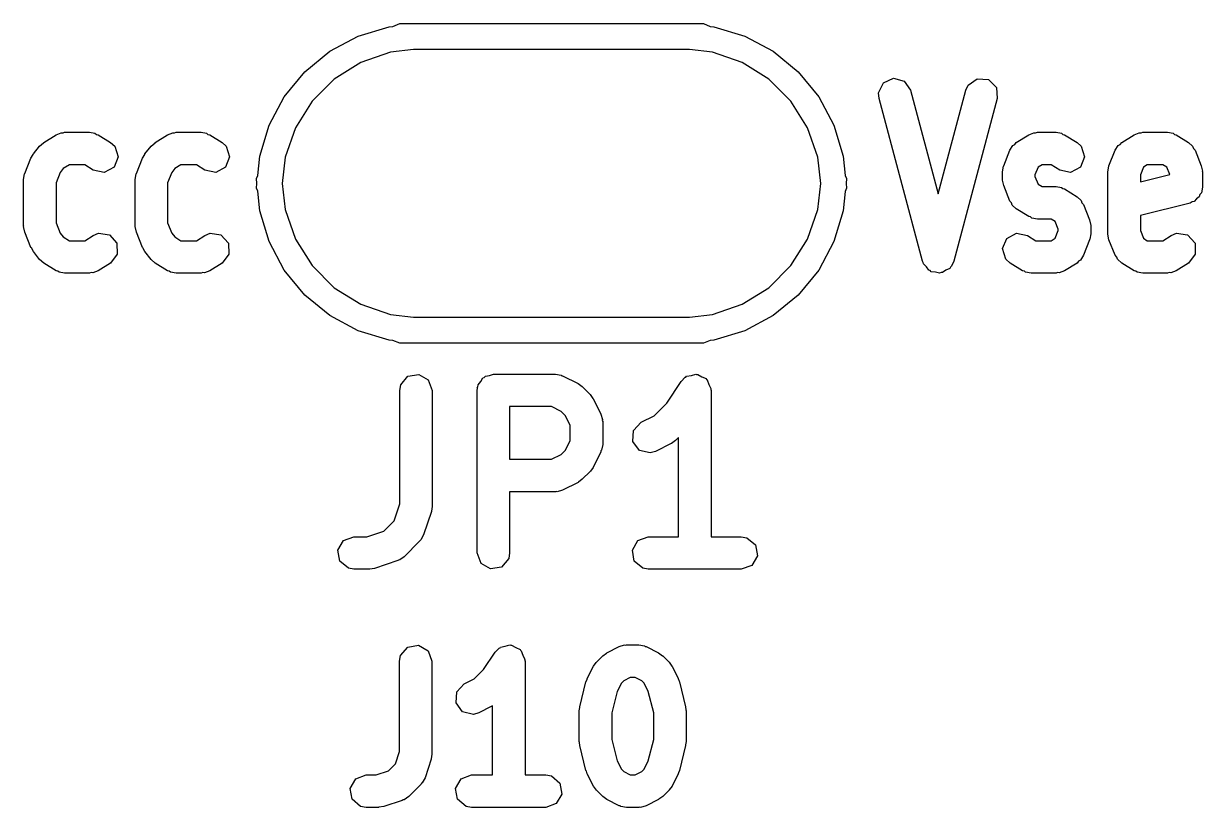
# Model space of a CAD drawing. Extents: x 83.3 to 116.7, y -116.8 to -83.3.
# Drawn here: x 105.71 to 111.14, y -92.81 to -89.19 of the extents above; entities that cross this region are included whole.
import ezdxf

# ---------------------------------------------------------------- set-up
doc = ezdxf.new("R2010")
doc.units = 0
doc.layers.add('BLACK', color=7, linetype='CONTINUOUS')

msp = doc.modelspace()

# ---------------------------------------------------------------- linework, layer by layer
at = {"layer": 'BLACK', "linetype": 'CONTINUOUS'}
for p, q in [((107.249, -89.2471), (107.392, -89.2038)), ((107.392, -89.2038), (107.409, -89.2021)), ((107.409, -89.2021), (107.44, -89.1892)), ((107.44, -89.1892), (107.54, -89.1892)), ((107.54, -89.1892), (107.54, -89.1892)), ((107.54, -89.1892), (107.54, -89.1892)), ((107.54, -89.1892), (108.84, -89.1892)), ((108.84, -89.1892), (108.871, -89.2021)), ((108.871, -89.2021), (108.888, -89.2038)), ((108.888, -89.2038), (109.031, -89.2471)), ((107.118, -89.3173), (107.249, -89.2471)), ((109.031, -89.2471), (109.162, -89.3173)), ((107.003, -89.4118), (107.118, -89.3173)), ((107.397, -89.3213), (107.261, -89.3689)), ((107.504, -89.3092), (107.397, -89.3213)), ((108.776, -89.3092), (107.504, -89.3092)), ((108.883, -89.3213), (108.776, -89.3092)), ((109.019, -89.369), (108.883, -89.3213)), ((109.162, -89.3173), (109.277, -89.4118)), ((107.261, -89.3689), (107.138, -89.4457)), ((109.142, -89.4457), (109.019, -89.369)), ((106.908, -89.527), (107.003, -89.4118)), ((107.138, -89.4457), (107.036, -89.5476)), ((109.244, -89.5477), (109.142, -89.4457)), ((109.277, -89.4118), (109.372, -89.527)), ((109.67, -89.4629), (109.716, -89.4413)), ((109.716, -89.4413), (109.766, -89.4546)), ((109.766, -89.4546), (109.795, -89.4967)), ((110.061, -89.4731), (110.103, -89.4436)), ((110.103, -89.4436), (110.154, -89.448)), ((110.154, -89.448), (110.191, -89.4842)), ((109.648, -89.5094), (109.67, -89.4629)), ((109.65, -89.5353), (109.648, -89.5094)), ((109.795, -89.4967), (109.923, -89.9749)), ((109.923, -89.9749), (110.05, -89.4967)), ((110.05, -89.4967), (110.061, -89.4731)), ((110.191, -89.4842), (110.195, -89.5353)), ((106.838, -89.6584), (106.908, -89.527)), ((107.036, -89.5476), (106.96, -89.6698)), ((109.32, -89.6698), (109.244, -89.5477)), ((109.372, -89.527), (109.442, -89.6584)), ((109.85, -90.2853), (109.65, -89.5353)), ((110.195, -89.5353), (109.995, -90.2853)), ((106.795, -89.801), (106.838, -89.6584)), ((106.96, -89.6698), (106.912, -89.8059)), ((109.368, -89.8059), (109.32, -89.6698)), ((109.442, -89.6584), (109.485, -89.801)), ((105.799, -89.7381), (105.856, -89.7024)), ((105.856, -89.7024), (105.88, -89.6926)), ((105.88, -89.6926), (105.888, -89.6938)), ((105.888, -89.6938), (105.895, -89.691)), ((105.895, -89.691), (106.01, -89.691)), ((106.01, -89.691), (106.035, -89.6955)), ((106.035, -89.6955), (106.042, -89.7007)), ((106.042, -89.7007), (106.05, -89.7024)), ((106.05, -89.7024), (106.107, -89.7381)), ((106.313, -89.7381), (106.37, -89.7024)), ((106.37, -89.7024), (106.394, -89.6926)), ((106.394, -89.6926), (106.402, -89.6938)), ((106.402, -89.6938), (106.41, -89.691)), ((106.41, -89.691), (106.524, -89.691)), ((106.524, -89.691), (106.55, -89.6955)), ((106.55, -89.6955), (106.556, -89.7007)), ((106.556, -89.7007), (106.564, -89.7024)), ((106.564, -89.7024), (106.621, -89.7381)), ((110.283, -89.7381), (110.34, -89.7024)), ((110.34, -89.7024), (110.364, -89.6926)), ((110.364, -89.6926), (110.372, -89.6938)), ((110.372, -89.6938), (110.38, -89.691)), ((110.38, -89.691), (110.466, -89.691)), ((110.466, -89.691), (110.491, -89.6955)), ((110.491, -89.6955), (110.498, -89.7007)), ((110.498, -89.7007), (110.505, -89.7024)), ((110.505, -89.7024), (110.563, -89.7381)), ((110.769, -89.7381), (110.826, -89.7024)), ((110.826, -89.7024), (110.85, -89.6926)), ((110.85, -89.6926), (110.858, -89.6938)), ((110.858, -89.6938), (110.866, -89.691)), ((110.866, -89.691), (110.98, -89.691)), ((110.98, -89.691), (111.006, -89.6955)), ((111.006, -89.6955), (111.012, -89.7007)), ((111.012, -89.7007), (111.02, -89.7024)), ((111.02, -89.7024), (111.077, -89.7381)), ((105.751, -89.7906), (105.78, -89.7549)), ((105.78, -89.7549), (105.798, -89.7387)), ((105.798, -89.7387), (105.799, -89.7381)), ((106.107, -89.7381), (106.126, -89.7556)), ((106.126, -89.7556), (106.142, -89.8043)), ((106.265, -89.7906), (106.294, -89.7549)), ((106.294, -89.7549), (106.312, -89.7387)), ((106.312, -89.7387), (106.313, -89.7381)), ((106.621, -89.7381), (106.64, -89.7556)), ((106.64, -89.7556), (106.656, -89.8043)), ((110.225, -89.8453), (110.253, -89.7739)), ((110.253, -89.7739), (110.267, -89.7517)), ((110.267, -89.7517), (110.276, -89.7466)), ((110.276, -89.7466), (110.283, -89.7381)), ((110.563, -89.7381), (110.582, -89.7556)), ((110.582, -89.7556), (110.598, -89.8043)), ((110.71, -89.8453), (110.739, -89.7739)), ((110.739, -89.7739), (110.753, -89.7517)), ((110.753, -89.7517), (110.762, -89.7466)), ((110.762, -89.7466), (110.769, -89.7381)), ((111.077, -89.7381), (111.096, -89.7556)), ((111.096, -89.7556), (111.1, -89.7658)), ((111.1, -89.7658), (111.107, -89.7739)), ((111.107, -89.7739), (111.135, -89.8453)), ((105.712, -89.881), (105.74, -89.8096)), ((105.74, -89.8096), (105.75, -89.7931)), ((105.75, -89.7931), (105.751, -89.7906)), ((106.142, -89.8043), (106.123, -89.8519)), ((106.226, -89.881), (106.254, -89.8096)), ((106.254, -89.8096), (106.265, -89.7931)), ((106.265, -89.7931), (106.265, -89.7906)), ((106.656, -89.8043), (106.637, -89.8519)), ((106.786, -89.8902), (106.795, -89.801)), ((106.912, -89.8059), (106.898, -89.9268)), ((109.382, -89.9268), (109.368, -89.8059)), ((109.485, -89.801), (109.494, -89.8901)), ((110.598, -89.8043), (110.579, -89.8519)), ((105.706, -89.9089), (105.711, -89.8832)), ((105.711, -89.8832), (105.712, -89.8823)), ((105.712, -89.8823), (105.712, -89.881)), ((105.875, -89.8756), (105.856, -89.9233)), ((105.889, -89.8585), (105.875, -89.8756)), ((105.917, -89.841), (105.889, -89.8585)), ((105.988, -89.841), (105.917, -89.841)), ((106.027, -89.8653), (105.988, -89.841)), ((106.077, -89.876), (106.027, -89.8653)), ((106.123, -89.8519), (106.077, -89.876)), ((106.22, -89.9089), (106.225, -89.8832)), ((106.225, -89.8832), (106.226, -89.8823)), ((106.226, -89.8823), (106.226, -89.881)), ((106.39, -89.8756), (106.37, -89.9233)), ((106.403, -89.8585), (106.39, -89.8756)), ((106.431, -89.841), (106.403, -89.8585)), ((106.503, -89.841), (106.431, -89.841)), ((106.541, -89.8653), (106.503, -89.841)), ((106.592, -89.876), (106.541, -89.8653)), ((106.637, -89.8519), (106.592, -89.876)), ((106.78, -89.9042), (106.786, -89.8902)), ((109.494, -89.8901), (109.5, -89.9042)), ((110.219, -89.8731), (110.224, -89.8475)), ((110.219, -89.9089), (110.219, -89.8731)), ((110.224, -89.8475), (110.225, -89.8465)), ((110.225, -89.8465), (110.225, -89.8453)), ((110.383, -89.8523), (110.369, -89.8876)), ((110.369, -89.8876), (110.369, -89.8944)), ((110.369, -89.8944), (110.383, -89.9297)), ((110.402, -89.841), (110.383, -89.8523)), ((110.444, -89.841), (110.402, -89.841)), ((110.483, -89.8653), (110.444, -89.841)), ((110.533, -89.876), (110.483, -89.8653)), ((110.579, -89.8519), (110.533, -89.876)), ((110.705, -89.8731), (110.71, -89.8475)), ((110.705, -90.1589), (110.705, -89.8731)), ((110.71, -89.8465), (110.71, -89.8453)), ((110.71, -89.8475), (110.71, -89.8465)), ((110.869, -89.8523), (110.855, -89.8876)), ((110.855, -89.9199), (110.99, -89.8862)), ((110.855, -89.8876), (110.855, -89.9199)), ((110.887, -89.841), (110.869, -89.8523)), ((110.958, -89.841), (110.887, -89.841)), ((110.977, -89.8523), (110.958, -89.841)), ((110.99, -89.8862), (110.977, -89.8523)), ((111.135, -89.8453), (111.141, -89.8708)), ((111.141, -89.8708), (111.14, -89.872)), ((111.14, -89.872), (111.141, -89.8731)), ((111.141, -89.8731), (111.141, -89.9446)), ((105.706, -90.1231), (105.706, -89.9089)), ((105.856, -89.9233), (105.856, -90.1087)), ((106.22, -90.1231), (106.22, -89.9089)), ((106.37, -89.9233), (106.37, -90.1087)), ((106.782, -89.9268), (106.78, -89.9042)), ((106.78, -89.9042), (106.78, -89.9042)), ((106.78, -89.9492), (106.782, -89.9268)), ((106.786, -89.9632), (106.78, -89.9492)), ((106.898, -89.9268), (106.912, -90.0475)), ((109.368, -90.0475), (109.382, -89.9268)), ((109.5, -89.9492), (109.494, -89.9633)), ((109.5, -89.9042), (109.498, -89.9268)), ((109.498, -89.9268), (109.5, -89.9492)), ((109.5, -89.9492), (109.5, -89.9492)), ((110.22, -89.91), (110.219, -89.9089)), ((110.219, -89.9112), (110.22, -89.91)), ((110.225, -89.9367), (110.219, -89.9112)), ((110.253, -90.0081), (110.225, -89.9367)), ((110.383, -89.9297), (110.402, -89.941)), ((110.402, -89.941), (110.466, -89.941)), ((110.466, -89.941), (110.491, -89.9455)), ((110.491, -89.9455), (110.498, -89.9507)), ((111.141, -89.9446), (111.136, -89.9702)), ((106.795, -90.0525), (106.786, -89.9632)), ((109.494, -89.9633), (109.485, -90.0525)), ((110.498, -89.9507), (110.505, -89.9524)), ((110.505, -89.9524), (110.563, -89.9881)), ((110.563, -89.9881), (110.582, -90.0056)), ((111.113, -89.9974), (111.103, -90.0095)), ((111.126, -89.9886), (111.113, -89.9974)), ((111.129, -89.9784), (111.126, -89.9886)), ((111.136, -89.9702), (111.129, -89.9784)), ((106.838, -90.1951), (106.795, -90.0525)), ((106.912, -90.0475), (106.96, -90.1837)), ((109.32, -90.1837), (109.368, -90.0475)), ((109.485, -90.0525), (109.442, -90.1951)), ((110.26, -90.0162), (110.253, -90.0081)), ((110.264, -90.0265), (110.26, -90.0162)), ((110.283, -90.0439), (110.264, -90.0265)), ((110.34, -90.0796), (110.283, -90.0439)), ((110.582, -90.0056), (110.585, -90.0158)), ((110.585, -90.0158), (110.592, -90.0239)), ((110.592, -90.0239), (110.621, -90.0953)), ((111.084, -90.0173), (110.855, -90.0746)), ((111.093, -90.0114), (111.084, -90.0173)), ((111.103, -90.0095), (111.093, -90.0114)), ((105.856, -90.1087), (105.875, -90.1564)), ((106.37, -90.1087), (106.39, -90.1564)), ((110.348, -90.0813), (110.34, -90.0796)), ((110.354, -90.0865), (110.348, -90.0813)), ((110.38, -90.091), (110.354, -90.0865)), ((110.444, -90.091), (110.38, -90.091)), ((110.462, -90.1023), (110.444, -90.091)), ((110.476, -90.1376), (110.462, -90.1023)), ((110.621, -90.0953), (110.626, -90.1208)), ((110.855, -90.0746), (110.855, -90.1444)), ((105.707, -90.1243), (105.706, -90.1231)), ((105.706, -90.1255), (105.707, -90.1243)), ((105.712, -90.151), (105.706, -90.1255)), ((105.74, -90.2224), (105.712, -90.151)), ((105.875, -90.1564), (105.889, -90.1735)), ((106.027, -90.1667), (106.051, -90.1569)), ((106.051, -90.1569), (106.102, -90.1641)), ((106.102, -90.1641), (106.136, -90.2022)), ((106.221, -90.1243), (106.22, -90.1231)), ((106.221, -90.1255), (106.221, -90.1243)), ((106.226, -90.151), (106.221, -90.1255)), ((106.254, -90.2224), (106.226, -90.151)), ((106.39, -90.1564), (106.403, -90.1735)), ((106.541, -90.1667), (106.566, -90.1569)), ((106.566, -90.1569), (106.616, -90.1641)), ((106.616, -90.1641), (106.651, -90.2022)), ((110.239, -90.1801), (110.284, -90.156)), ((110.284, -90.156), (110.334, -90.1667)), ((110.462, -90.1797), (110.476, -90.1444)), ((110.476, -90.1444), (110.476, -90.1376)), ((110.626, -90.1589), (110.622, -90.1845)), ((110.626, -90.1208), (110.626, -90.122)), ((110.626, -90.122), (110.626, -90.1231)), ((110.626, -90.1231), (110.626, -90.1589)), ((110.705, -90.16), (110.705, -90.1589)), ((110.705, -90.1612), (110.705, -90.16)), ((110.71, -90.1867), (110.705, -90.1612)), ((110.855, -90.1444), (110.869, -90.1797)), ((110.997, -90.1667), (111.022, -90.1569)), ((111.022, -90.1569), (111.072, -90.1641)), ((111.072, -90.1641), (111.107, -90.2022)), ((105.889, -90.1735), (105.917, -90.191)), ((105.917, -90.191), (105.988, -90.191)), ((105.988, -90.191), (106.027, -90.1667)), ((106.136, -90.2022), (106.138, -90.2535)), ((106.403, -90.1735), (106.431, -90.191)), ((106.431, -90.191), (106.503, -90.191)), ((106.503, -90.191), (106.541, -90.1667)), ((106.651, -90.2022), (106.653, -90.2535)), ((106.908, -90.3265), (106.838, -90.1951)), ((106.96, -90.1837), (107.036, -90.3058)), ((109.244, -90.3058), (109.32, -90.1837)), ((109.442, -90.1951), (109.372, -90.3264)), ((110.219, -90.2277), (110.239, -90.1801)), ((110.334, -90.1667), (110.373, -90.191)), ((110.373, -90.191), (110.444, -90.191)), ((110.444, -90.191), (110.462, -90.1797)), ((110.621, -90.1867), (110.592, -90.2581)), ((110.622, -90.1845), (110.621, -90.1855)), ((110.621, -90.1855), (110.621, -90.1867)), ((110.739, -90.2581), (110.71, -90.1867)), ((110.869, -90.1797), (110.887, -90.191)), ((110.887, -90.191), (110.958, -90.191)), ((110.958, -90.191), (110.997, -90.1667)), ((111.107, -90.2022), (111.108, -90.2535)), ((105.742, -90.2244), (105.74, -90.2224)), ((105.751, -90.2414), (105.742, -90.2244)), ((105.78, -90.2771), (105.751, -90.2414)), ((106.138, -90.2535), (106.107, -90.2939)), ((106.256, -90.2244), (106.254, -90.2224)), ((106.265, -90.2414), (106.256, -90.2244)), ((106.294, -90.2771), (106.265, -90.2414)), ((106.653, -90.2535), (106.621, -90.2939)), ((110.235, -90.2765), (110.219, -90.2277)), ((110.592, -90.2581), (110.579, -90.2803)), ((110.746, -90.2662), (110.739, -90.2581)), ((110.749, -90.2765), (110.746, -90.2662)), ((111.108, -90.2535), (111.077, -90.2939)), ((105.78, -90.2776), (105.78, -90.2771)), ((105.799, -90.2939), (105.78, -90.2776)), ((105.856, -90.3296), (105.799, -90.2939)), ((105.864, -90.3313), (105.856, -90.3296)), ((106.05, -90.3296), (106.025, -90.3394)), ((106.107, -90.2939), (106.05, -90.3296)), ((106.295, -90.2776), (106.294, -90.2771)), ((106.313, -90.2939), (106.295, -90.2776)), ((106.37, -90.3296), (106.313, -90.2939)), ((106.378, -90.3313), (106.37, -90.3296)), ((106.564, -90.3296), (106.54, -90.3394)), ((106.621, -90.2939), (106.564, -90.3296)), ((107.003, -90.4416), (106.908, -90.3265)), ((107.036, -90.3058), (107.138, -90.4078)), ((109.142, -90.4077), (109.244, -90.3058)), ((109.372, -90.3264), (109.277, -90.4416)), ((109.854, -90.291), (109.85, -90.2853)), ((109.855, -90.2978), (109.854, -90.291)), ((109.869, -90.3115), (109.855, -90.2978)), ((109.88, -90.3274), (109.869, -90.3115)), ((109.886, -90.3292), (109.88, -90.3274)), ((109.891, -90.334), (109.886, -90.3292)), ((109.958, -90.3273), (109.942, -90.3384)), ((109.976, -90.3191), (109.958, -90.3273)), ((109.979, -90.3129), (109.976, -90.3191)), ((109.984, -90.309), (109.979, -90.3129)), ((109.995, -90.2853), (109.984, -90.309)), ((110.255, -90.2939), (110.235, -90.2765)), ((110.312, -90.3296), (110.255, -90.2939)), ((110.32, -90.3313), (110.312, -90.3296)), ((110.505, -90.3296), (110.481, -90.3394)), ((110.563, -90.2939), (110.505, -90.3296)), ((110.569, -90.2854), (110.563, -90.2939)), ((110.579, -90.2803), (110.569, -90.2854)), ((110.769, -90.2939), (110.749, -90.2765)), ((110.826, -90.3296), (110.769, -90.2939)), ((110.834, -90.3313), (110.826, -90.3296)), ((111.02, -90.3296), (110.996, -90.3394)), ((111.077, -90.2939), (111.02, -90.3296)), ((105.87, -90.3365), (105.864, -90.3313)), ((105.895, -90.341), (105.87, -90.3365)), ((106.01, -90.341), (105.895, -90.341)), ((106.017, -90.3382), (106.01, -90.341)), ((106.025, -90.3394), (106.017, -90.3382)), ((106.384, -90.3365), (106.378, -90.3313)), ((106.41, -90.341), (106.384, -90.3365)), ((106.524, -90.341), (106.41, -90.341)), ((106.532, -90.3382), (106.524, -90.341)), ((106.54, -90.3394), (106.532, -90.3382)), ((109.911, -90.3357), (109.891, -90.334)), ((109.929, -90.3407), (109.911, -90.3357)), ((109.936, -90.3378), (109.929, -90.3407)), ((109.942, -90.3384), (109.936, -90.3378)), ((110.326, -90.3365), (110.32, -90.3313)), ((110.351, -90.341), (110.326, -90.3365)), ((110.466, -90.341), (110.351, -90.341)), ((110.473, -90.3382), (110.466, -90.341)), ((110.481, -90.3394), (110.473, -90.3382)), ((110.84, -90.3365), (110.834, -90.3313)), ((110.866, -90.341), (110.84, -90.3365)), ((110.98, -90.341), (110.866, -90.341)), ((110.988, -90.3382), (110.98, -90.341)), ((110.996, -90.3394), (110.988, -90.3382)), ((107.138, -90.4078), (107.261, -90.4845)), ((109.019, -90.4845), (109.142, -90.4077)), ((107.118, -90.5361), (107.003, -90.4416)), ((107.261, -90.4845), (107.397, -90.5321)), ((108.883, -90.5321), (109.019, -90.4845)), ((109.277, -90.4416), (109.162, -90.5361)), ((107.249, -90.6064), (107.118, -90.5361)), ((107.397, -90.5321), (107.504, -90.5442)), ((107.504, -90.5442), (108.776, -90.5442)), ((108.776, -90.5442), (108.883, -90.5321)), ((109.162, -90.5361), (109.031, -90.6064)), ((107.392, -90.6496), (107.249, -90.6064)), ((107.409, -90.6513), (107.392, -90.6496)), ((107.44, -90.6642), (107.409, -90.6513)), ((108.871, -90.6513), (108.84, -90.6642)), ((108.888, -90.6496), (108.871, -90.6513)), ((109.031, -90.6064), (108.888, -90.6496)), ((108.84, -90.6642), (107.44, -90.6642)), ((107.445, -90.8559), (107.477, -90.8166)), ((107.477, -90.8166), (107.528, -90.8077)), ((107.528, -90.8077), (107.572, -90.8334)), ((107.83, -90.8218), (107.835, -90.8166)), ((107.835, -90.8166), (107.854, -90.8133)), ((107.854, -90.8133), (107.872, -90.8066)), ((107.872, -90.8066), (108.158, -90.8066)), ((108.158, -90.8066), (108.184, -90.8111)), ((108.184, -90.8111), (108.187, -90.814)), ((108.187, -90.814), (108.191, -90.8145)), ((108.191, -90.8145), (108.263, -90.8502)), ((108.76, -90.8199), (108.763, -90.8166)), ((108.763, -90.8166), (108.785, -90.8129)), ((108.785, -90.8129), (108.806, -90.8067)), ((108.806, -90.8067), (108.809, -90.8085)), ((108.809, -90.8085), (108.814, -90.8077)), ((108.814, -90.8077), (108.833, -90.8186)), ((108.833, -90.8186), (108.853, -90.8274)), ((107.44, -90.8816), (107.445, -90.8559)), ((107.572, -90.8334), (107.59, -90.8816)), ((107.797, -90.8816), (107.799, -90.8719)), ((107.798, -90.8686), (107.8, -90.8657)), ((107.799, -90.8719), (107.798, -90.8686)), ((107.8, -90.8657), (107.802, -90.8559)), ((107.802, -90.8559), (107.814, -90.841)), ((107.814, -90.841), (107.824, -90.8241)), ((107.824, -90.8241), (107.83, -90.8218)), ((108.263, -90.8502), (108.281, -90.8636)), ((108.281, -90.8636), (108.282, -90.8643)), ((108.282, -90.8643), (108.318, -90.9)), ((108.671, -90.941), (108.738, -90.84)), ((108.738, -90.84), (108.756, -90.8212)), ((108.756, -90.8212), (108.76, -90.8199)), ((108.853, -90.8274), (108.854, -90.8312)), ((108.854, -90.8312), (108.858, -90.8334)), ((108.858, -90.8334), (108.866, -90.8538)), ((108.866, -90.8538), (108.875, -90.8734)), ((107.44, -91.4051), (107.44, -90.8816)), ((107.59, -90.8816), (107.59, -91.4173)), ((107.797, -91.6316), (107.797, -90.8816)), ((108.318, -90.9), (108.331, -90.9184)), ((108.331, -90.9184), (108.332, -90.9195)), ((108.332, -90.9195), (108.368, -90.9909)), ((108.875, -90.8734), (108.874, -90.8775)), ((108.874, -90.8775), (108.876, -90.8816)), ((108.876, -90.8816), (108.876, -91.5566)), ((107.947, -90.9566), (107.947, -91.1994)), ((108.14, -90.9566), (107.947, -90.9566)), ((108.185, -90.9789), (108.14, -90.9566)), ((108.203, -90.9974), (108.185, -90.9789)), ((108.613, -90.9985), (108.671, -90.941)), ((108.226, -91.0422), (108.203, -90.9974)), ((108.368, -90.9909), (108.375, -91.0159)), ((108.375, -91.0159), (108.374, -91.0202)), ((108.374, -91.0202), (108.376, -91.0245)), ((108.376, -91.0245), (108.376, -91.1316)), ((108.518, -91.0661), (108.553, -91.0288)), ((108.553, -91.0288), (108.613, -90.9985)), ((108.226, -91.1139), (108.226, -91.0422)), ((108.515, -91.1173), (108.518, -91.0661)), ((108.203, -91.1586), (108.226, -91.1139)), ((108.376, -91.1316), (108.371, -91.1572)), ((108.545, -91.1585), (108.515, -91.1173)), ((108.691, -91.1272), (108.62, -91.163)), ((108.693, -91.1261), (108.691, -91.1272)), ((108.711, -91.1132), (108.693, -91.1261)), ((108.726, -91.0984), (108.711, -91.1132)), ((108.726, -91.5566), (108.726, -91.0984)), ((108.14, -91.1994), (108.185, -91.1771)), ((108.185, -91.1771), (108.203, -91.1586)), ((108.368, -91.1651), (108.332, -91.2366)), ((108.371, -91.1572), (108.368, -91.1607)), ((108.368, -91.1607), (108.368, -91.1651)), ((108.595, -91.1704), (108.545, -91.1585)), ((108.62, -91.163), (108.595, -91.1704)), ((107.947, -91.1994), (108.14, -91.1994)), ((108.332, -91.2366), (108.319, -91.2546)), ((108.263, -91.3058), (108.191, -91.3415)), ((108.264, -91.3046), (108.263, -91.3058)), ((108.282, -91.2918), (108.264, -91.3046)), ((108.318, -91.2561), (108.282, -91.2918)), ((108.319, -91.2546), (108.318, -91.2561)), ((108.158, -91.3494), (107.947, -91.3494)), ((107.947, -91.3494), (107.947, -91.6316)), ((108.162, -91.3479), (108.158, -91.3494)), ((108.166, -91.349), (108.162, -91.3479)), ((108.191, -91.3415), (108.166, -91.349)), ((107.414, -91.4839), (107.44, -91.4051)), ((107.586, -91.441), (107.55, -91.5482)), ((107.59, -91.4173), (107.586, -91.4394)), ((107.586, -91.4394), (107.586, -91.441)), ((107.367, -91.5303), (107.414, -91.4839)), ((107.155, -91.6186), (107.181, -91.5741)), ((107.181, -91.5741), (107.229, -91.5566)), ((107.229, -91.5566), (107.289, -91.5566)), ((107.289, -91.5566), (107.367, -91.5303)), ((107.532, -91.5775), (107.461, -91.6489)), ((107.534, -91.5734), (107.532, -91.5775)), ((107.538, -91.5711), (107.534, -91.5734)), ((107.55, -91.5482), (107.538, -91.5711)), ((108.513, -91.6186), (108.538, -91.5741)), ((108.538, -91.5741), (108.586, -91.5566)), ((108.586, -91.5566), (108.726, -91.5566)), ((108.876, -91.5566), (109.015, -91.5566)), ((109.015, -91.5566), (109.041, -91.5611)), ((109.041, -91.5611), (109.08, -91.5941)), ((107.164, -91.6691), (107.155, -91.6186)), ((107.815, -91.6798), (107.797, -91.6316)), ((107.947, -91.6316), (107.943, -91.6572)), ((108.521, -91.6691), (108.513, -91.6186)), ((109.08, -91.5941), (109.089, -91.6446)), ((107.204, -91.7021), (107.164, -91.6691)), ((107.432, -91.667), (107.324, -91.7027)), ((107.435, -91.6642), (107.432, -91.667)), ((107.44, -91.6639), (107.435, -91.6642)), ((107.461, -91.6489), (107.44, -91.6639)), ((107.859, -91.7055), (107.815, -91.6798)), ((107.943, -91.6572), (107.91, -91.6965)), ((108.561, -91.7021), (108.521, -91.6691)), ((109.089, -91.6446), (109.063, -91.689)), ((107.229, -91.7066), (107.204, -91.7021)), ((107.301, -91.7066), (107.229, -91.7066)), ((107.302, -91.706), (107.301, -91.7066)), ((107.324, -91.7027), (107.302, -91.706)), ((107.91, -91.6965), (107.859, -91.7055)), ((108.586, -91.7066), (108.561, -91.7021)), ((109.015, -91.7066), (108.586, -91.7066)), ((109.063, -91.689), (109.015, -91.7066)), ((107.444, -92.105), (107.477, -92.0657)), ((107.477, -92.0657), (107.527, -92.0568)), ((107.527, -92.0568), (107.572, -92.0824)), ((107.903, -92.069), (107.905, -92.0657)), ((107.905, -92.0657), (107.927, -92.0619)), ((107.927, -92.0619), (107.948, -92.0558)), ((107.948, -92.0558), (107.952, -92.0575)), ((107.952, -92.0575), (107.956, -92.0568)), ((107.956, -92.0568), (107.975, -92.0677)), ((107.975, -92.0677), (107.995, -92.0764)), ((108.395, -92.0921), (108.452, -92.0636)), ((108.452, -92.0636), (108.477, -92.0561)), ((108.477, -92.0561), (108.481, -92.0572)), ((108.481, -92.0572), (108.486, -92.0556)), ((108.486, -92.0556), (108.543, -92.0556)), ((108.543, -92.0556), (108.569, -92.0602)), ((108.569, -92.0602), (108.572, -92.063)), ((108.572, -92.063), (108.576, -92.0636)), ((108.576, -92.0636), (108.634, -92.0921)), ((107.439, -92.1306), (107.444, -92.105)), ((107.572, -92.0824), (107.589, -92.1306)), ((107.827, -92.1686), (107.88, -92.089)), ((107.88, -92.089), (107.898, -92.0702)), ((107.898, -92.0702), (107.903, -92.069)), ((107.995, -92.0764), (107.997, -92.0803)), ((107.997, -92.0803), (108, -92.0824)), ((108, -92.0824), (108.008, -92.1029)), ((108.008, -92.1029), (108.017, -92.1224)), ((108.017, -92.1224), (108.016, -92.1266)), ((108.347, -92.1348), (108.376, -92.1062)), ((108.376, -92.1062), (108.394, -92.0933)), ((108.394, -92.0933), (108.395, -92.0921)), ((108.634, -92.0921), (108.652, -92.1055)), ((108.652, -92.1055), (108.653, -92.1062)), ((108.653, -92.1062), (108.682, -92.1348)), ((107.439, -92.547), (107.439, -92.1306)), ((107.589, -92.1306), (107.589, -92.5592)), ((107.784, -92.2119), (107.827, -92.1686)), ((108.016, -92.1266), (108.018, -92.1306)), ((108.018, -92.1306), (108.018, -92.6556)), ((108.304, -92.2114), (108.333, -92.1542)), ((108.333, -92.1542), (108.346, -92.1362)), ((108.346, -92.1362), (108.347, -92.1348)), ((108.682, -92.1348), (108.694, -92.1531)), ((108.694, -92.1531), (108.696, -92.1542)), ((108.696, -92.1542), (108.724, -92.2114)), ((107.738, -92.235), (107.784, -92.2119)), ((108.27, -92.341), (108.299, -92.2267)), ((108.299, -92.2267), (108.304, -92.2149)), ((108.304, -92.2149), (108.304, -92.2114)), ((108.473, -92.2209), (108.462, -92.2322)), ((108.503, -92.2056), (108.473, -92.2209)), ((108.525, -92.2056), (108.503, -92.2056)), ((108.556, -92.2209), (108.525, -92.2056)), ((108.567, -92.2322), (108.556, -92.2209)), ((108.724, -92.2114), (108.728, -92.2238)), ((108.728, -92.2238), (108.73, -92.2267)), ((108.73, -92.2267), (108.758, -92.341)), ((107.7, -92.3235), (107.703, -92.2722)), ((107.703, -92.2722), (107.738, -92.235)), ((108.442, -92.2711), (108.418, -92.3684)), ((108.462, -92.2322), (108.442, -92.2711)), ((108.586, -92.2711), (108.567, -92.2322)), ((108.611, -92.3684), (108.586, -92.2711)), ((107.73, -92.3647), (107.7, -92.3235)), ((107.862, -92.3406), (107.805, -92.3692)), ((107.863, -92.3394), (107.862, -92.3406)), ((107.868, -92.3362), (107.863, -92.3394)), ((107.868, -92.6556), (107.868, -92.3362)), ((107.78, -92.3766), (107.73, -92.3647)), ((107.805, -92.3692), (107.78, -92.3766)), ((108.268, -92.3592), (108.27, -92.3445)), ((108.268, -92.5021), (108.268, -92.3592)), ((108.27, -92.3445), (108.27, -92.341)), ((108.418, -92.3684), (108.418, -92.4928)), ((108.611, -92.4928), (108.611, -92.3684)), ((108.758, -92.341), (108.76, -92.356)), ((108.76, -92.356), (108.761, -92.3592)), ((108.761, -92.3592), (108.761, -92.5021)), ((108.269, -92.5053), (108.268, -92.5021)), ((108.418, -92.4928), (108.442, -92.5902)), ((108.586, -92.5902), (108.611, -92.4928)), ((108.761, -92.5021), (108.758, -92.5168)), ((107.42, -92.6044), (107.439, -92.547)), ((108.27, -92.5203), (108.269, -92.5053)), ((108.299, -92.6345), (108.27, -92.5203)), ((108.758, -92.5203), (108.73, -92.6345)), ((108.758, -92.5168), (108.758, -92.5203)), ((107.388, -92.6365), (107.42, -92.6044)), ((107.585, -92.5829), (107.557, -92.6686)), ((107.589, -92.5592), (107.585, -92.5813)), ((107.585, -92.5813), (107.585, -92.5829)), ((108.442, -92.5902), (108.462, -92.6291)), ((108.567, -92.6291), (108.586, -92.5902)), ((107.238, -92.6732), (107.286, -92.6556)), ((107.286, -92.6556), (107.331, -92.6556)), ((107.331, -92.6556), (107.388, -92.6365)), ((107.723, -92.6732), (107.771, -92.6556)), ((107.771, -92.6556), (107.868, -92.6556)), ((108.018, -92.6556), (108.114, -92.6556)), ((108.114, -92.6556), (108.14, -92.6602)), ((108.14, -92.6602), (108.179, -92.6931)), ((108.301, -92.6375), (108.299, -92.6345)), ((108.304, -92.6499), (108.301, -92.6375)), ((108.333, -92.707), (108.304, -92.6499)), ((108.462, -92.6291), (108.473, -92.6404)), ((108.473, -92.6404), (108.503, -92.6556)), ((108.503, -92.6556), (108.525, -92.6556)), ((108.525, -92.6556), (108.556, -92.6404)), ((108.556, -92.6404), (108.567, -92.6291)), ((108.724, -92.6499), (108.696, -92.707)), ((108.725, -92.6464), (108.724, -92.6499)), ((108.73, -92.6345), (108.725, -92.6464)), ((107.212, -92.7176), (107.238, -92.6732)), ((107.221, -92.7681), (107.212, -92.7176)), ((107.539, -92.698), (107.482, -92.7551)), ((107.541, -92.6939), (107.539, -92.698)), ((107.544, -92.6916), (107.541, -92.6939)), ((107.557, -92.6686), (107.544, -92.6916)), ((107.698, -92.7176), (107.723, -92.6732)), ((107.706, -92.7681), (107.698, -92.7176)), ((108.179, -92.6931), (108.188, -92.7437)), ((108.334, -92.7082), (108.333, -92.707)), ((108.347, -92.7265), (108.334, -92.7082)), ((108.696, -92.707), (108.682, -92.725)), ((107.26, -92.8011), (107.221, -92.7681)), ((107.452, -92.7732), (107.367, -92.8018)), ((107.456, -92.7704), (107.452, -92.7732)), ((107.46, -92.77), (107.456, -92.7704)), ((107.482, -92.7551), (107.46, -92.77)), ((107.746, -92.8011), (107.706, -92.7681)), ((108.188, -92.7437), (108.162, -92.7881)), ((108.376, -92.7551), (108.347, -92.7265)), ((108.377, -92.7558), (108.376, -92.7551)), ((108.395, -92.7692), (108.377, -92.7558)), ((108.452, -92.7977), (108.395, -92.7692)), ((108.634, -92.7692), (108.576, -92.7977)), ((108.635, -92.768), (108.634, -92.7692)), ((108.653, -92.7551), (108.635, -92.768)), ((108.682, -92.7265), (108.653, -92.7551)), ((108.682, -92.725), (108.682, -92.7265)), ((107.286, -92.8056), (107.26, -92.8011)), ((107.343, -92.8056), (107.286, -92.8056)), ((107.344, -92.8051), (107.343, -92.8056)), ((107.367, -92.8018), (107.344, -92.8051)), ((107.771, -92.8056), (107.746, -92.8011)), ((108.114, -92.8056), (107.771, -92.8056)), ((108.162, -92.7881), (108.114, -92.8056)), ((108.457, -92.7982), (108.452, -92.7977)), ((108.46, -92.8011), (108.457, -92.7982)), ((108.486, -92.8056), (108.46, -92.8011)), ((108.543, -92.8056), (108.486, -92.8056)), ((108.547, -92.8041), (108.543, -92.8056)), ((108.551, -92.8052), (108.547, -92.8041)), ((108.576, -92.7977), (108.551, -92.8052))]:
    msp.add_line(p, q, dxfattribs=at)

doc.saveas('drawing.dxf')
